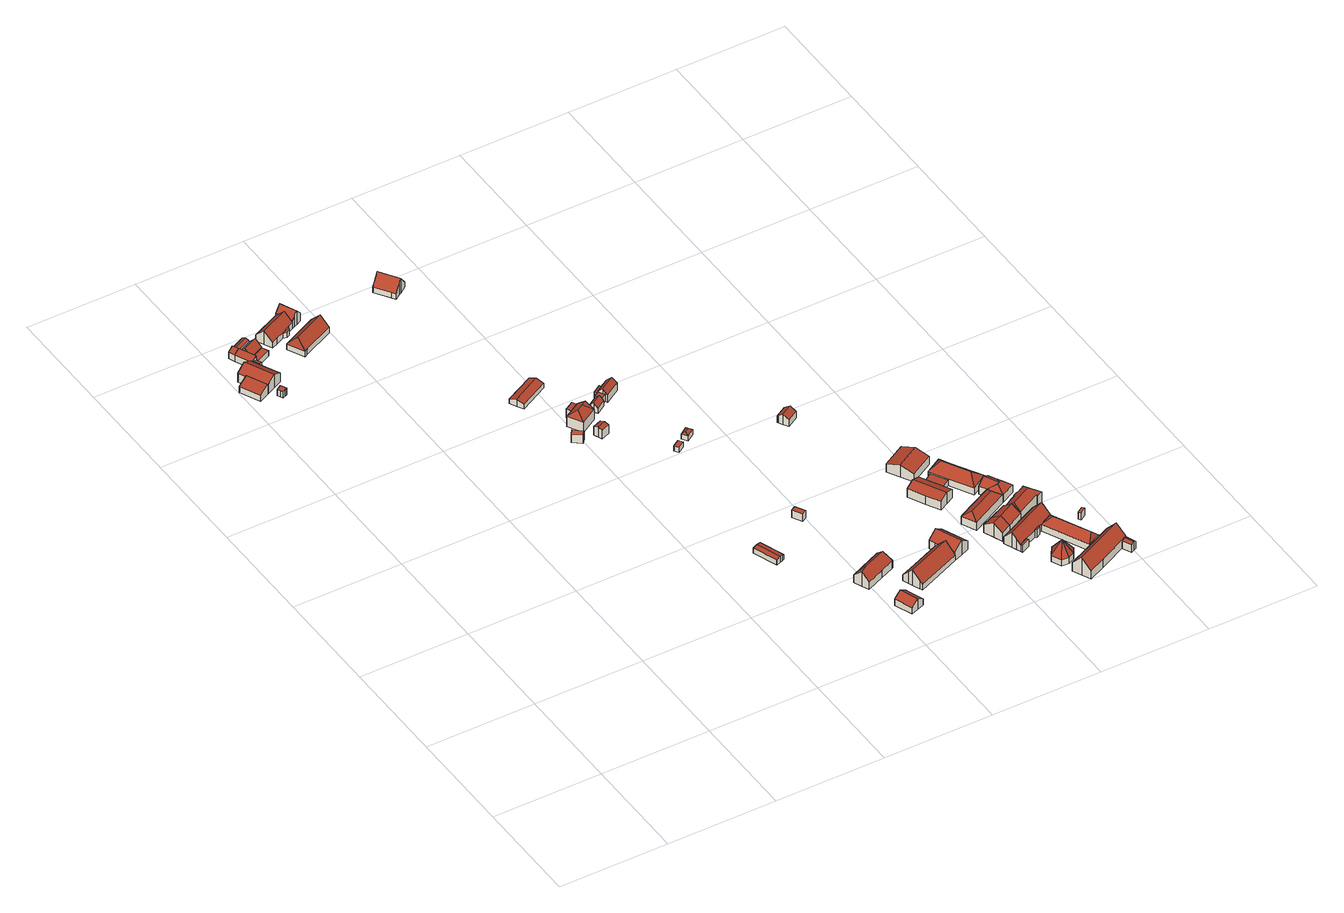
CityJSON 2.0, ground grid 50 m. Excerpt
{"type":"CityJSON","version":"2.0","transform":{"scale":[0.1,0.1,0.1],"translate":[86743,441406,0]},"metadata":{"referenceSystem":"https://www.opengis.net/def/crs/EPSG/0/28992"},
"CityObjects":{
"building1":{"type":"Building","attributes":{"TerrainHeight":-2.79,"bron_geo":"Lidar 15-30 punten - nov. 2008","bron_tex":"UltraCAM-X 10cm juni 2008","status":"1","voll_tex":"complete"},"geometry":[{"type":"MultiSurface","lod":"2","boundaries":[[[0,1,2,3,4,5,6]],[[7,8,9,10]],[[6,11,7,0]],[[5,8,11,6]],[[4,9,8,5]],[[3,12,9,4]],[[2,10,12,3]],[[1,13,10,2]],[[0,7,13,1]]],"semantics":{"surfaces":[{"type":"RoofSurface"},{"type":"GroundSurface"},{"type":"WallSurface"}],"values":[0,1,2,2,2,2,2,2,2]}}]},
"building2":{"type":"Building","attributes":{"TerrainHeight":-2.82,"bron_geo":"Lidar 15-30 punten - nov. 2008","bron_tex":"UltraCAM-X 10cm juni 2008","status":"1","voll_tex":"complete"},"geometry":[{"type":"MultiSurface","lod":"2","boundaries":[[[14,15,16,17,18]],[[15,19,20,21,16]],[[22,23,24,25]],[[26,27,28,29]],[[30,31,27,26]],[[32,33,34,35]],[[36,37,38,39,32]],[[40,41,42,43]],[[43,42,44,45,46]],[[47,48,49,50,51,52]],[[50,53,54,55,56,51]],[[57,58,59,60,61]],[[62,63,64,65,66,67,68,69,70,71,72,73,74,75]],[[17,68,67,18]],[[14,74,76,15]],[[19,73,72,20]],[[15,76,73,19]],[[24,64,63,25]],[[23,48,47,24]],[[22,62,77,23]],[[25,63,62,22]],[[28,70,78,29]],[[27,79,70,28]],[[29,78,80,26]],[[31,81,79,27]],[[30,46,45,31]],[[26,80,82,30]],[[34,78,69,35]],[[33,82,78,34]],[[35,69,83,32]],[[39,33,84]],[[85,46,39]],[[38,40,86]],[[37,57,61,38]],[[87,16,21,37]],[[36,17,16,87]],[[32,83,68,36]],[[41,88,89,42]],[[40,61,60,41]],[[43,90,86]],[[44,91,81,45]],[[42,89,91,44]],[[85,90,43]],[[51,92,65,52]],[[49,93,94,50]],[[48,77,93,49]],[[52,65,64,47]],[[56,66,92,51]],[[55,67,66,56]],[[54,14,18,55]],[[53,75,74,54]],[[50,94,75,53]],[[59,71,88,60]],[[58,72,71,59]],[[57,21,20,58]]],"semantics":{"surfaces":[{"type":"RoofSurface"},{"type":"GroundSurface"},{"type":"WallSurface"}],"values":[0,0,0,0,0,0,0,0,0,0,0,0,1,2,2,2,2,2,2,2,2,2,2,2,2,2,2,2,2,2,2,2,2,2,2,2,2,2,2,2,2,2,2,2,2,2,2,2,2,2,2,2,2,2,2]}}]},
"building3":{"type":"Building","attributes":{"TerrainHeight":-2.47,"bron_geo":"Lidar 15-30 punten - nov. 2008","bron_tex":"UltraCAM-X 10cm juni 2008","status":"1","voll_tex":"complete"},"geometry":[{"type":"MultiSurface","lod":"2","boundaries":[[[95,96,97,98,99,100]],[[98,97,101,102]],[[103,104,105,106,107,108,109]],[[109,108,110,111]],[[112,113,114,115]],[[116,117,118,119,120,121,122,123,124]],[[99,125,126,100]],[[98,127,125,99]],[[96,128,129,97]],[[95,130,128,96]],[[100,110,131]],[[132,107,95]],[[102,118,127,98]],[[101,119,118,102]],[[97,129,119,101]],[[132,133,108]],[[106,120,130,107]],[[105,115,114,106]],[[104,124,123,105]],[[103,116,124,104]],[[109,134,116,103]],[[110,126,117,111]],[[108,133,131]],[[111,117,134,109]],[[113,121,120,114]],[[112,122,121,113]],[[115,123,122,112]]],"semantics":{"surfaces":[{"type":"RoofSurface"},{"type":"GroundSurface"},{"type":"WallSurface"}],"values":[0,0,0,0,0,1,2,2,2,2,2,2,2,2,2,2,2,2,2,2,2,2,2,2,2,2,2]}}]},
"building4":{"type":"Building","attributes":{"TerrainHeight":-2.84,"bron_geo":"Lidar 15-30 punten - nov. 2008","bron_tex":"UltraCAM-X 10cm juni 2008","status":"1","voll_tex":"complete"},"geometry":[{"type":"MultiSurface","lod":"2","boundaries":[[[135,136,137,138]],[[139,140,141,136,135]],[[139,135,138]],[[142,143,144,145,146]],[[137,143,142,138]],[[136,147,143,137]],[[141,144,147,136]],[[140,145,144,141]],[[139,146,145,140]],[[138,142,146,139]]],"semantics":{"surfaces":[{"type":"RoofSurface"},{"type":"GroundSurface"},{"type":"WallSurface"}],"values":[0,0,0,1,2,2,2,2,2,2]}}]},
"building5":{"type":"Building","attributes":{"TerrainHeight":-2.81,"bron_geo":"Lidar 15-30 punten - nov. 2008","bron_tex":"UltraCAM-X 10cm juni 2008","status":"1","voll_tex":"complete"},"geometry":[{"type":"MultiSurface","lod":"2","boundaries":[[[148,149,150,151,152]],[[152,151,153,154,155,156]],[[157,158,159,160,161,162,163]],[[152,164,162,148]],[[150,160,165,151]],[[149,161,160,150]],[[148,162,161,149]],[[156,163,164,152]],[[155,157,163,156]],[[154,158,157,155]],[[153,159,158,154]],[[151,165,159,153]]],"semantics":{"surfaces":[{"type":"RoofSurface"},{"type":"GroundSurface"},{"type":"WallSurface"}],"values":[0,0,1,2,2,2,2,2,2,2,2,2]}}]},
"building6":{"type":"Building","attributes":{"TerrainHeight":-2.75,"bron_geo":"Lidar 15-30 punten - nov. 2008","bron_tex":"UltraCAM-X 10cm juni 2008","status":"1","voll_tex":"complete"},"geometry":[{"type":"MultiSurface","lod":"2","boundaries":[[[166,167,168,169]],[[170,166,169,171]],[[172,173,174,175]],[[168,175,176,169]],[[167,172,175,168]],[[166,177,172,167]],[[169,176,174,171]],[[170,173,177,166]],[[171,174,173,170]]],"semantics":{"surfaces":[{"type":"RoofSurface"},{"type":"GroundSurface"},{"type":"WallSurface"}],"values":[0,0,1,2,2,2,2,2,2]}}]},
"building7":{"type":"Building","attributes":{"TerrainHeight":-2.57,"bron_geo":"Lidar 15-30 punten - nov. 2008","bron_tex":"UltraCAM-X 10cm juni 2008","status":"1","voll_tex":"complete"},"geometry":[{"type":"MultiSurface","lod":"2","boundaries":[[[178,179,180,181]],[[182,183,179,178]],[[184,185,186,187]],[[180,186,185,181]],[[179,188,186,180]],[[181,185,189,178]],[[183,187,188,179]],[[182,184,187,183]],[[178,189,184,182]]],"semantics":{"surfaces":[{"type":"RoofSurface"},{"type":"GroundSurface"},{"type":"WallSurface"}],"values":[0,0,1,2,2,2,2,2,2]}}]},
"building8":{"type":"Building","attributes":{"TerrainHeight":-0.95,"bron_geo":"Lidar 15-30 punten - nov. 2008","bron_tex":"UltraCAM-X 10cm juni 2008","status":"1","voll_tex":"complete"},"geometry":[{"type":"MultiSurface","lod":"2","boundaries":[[[190,191,192,193,194,195,196]],[[197,191,190,198]],[[197,192,191]],[[198,190,196]],[[199,200,201,202,203,204,205]],[[206,207,208,209,210,211,212,213,214,215,216]],[[195,208,207,196]],[[194,201,200,195]],[[193,217,214,194]],[[192,215,217,193]],[[198,206,216,197]],[[197,216,215,192]],[[196,207,206,198]],[[204,211,210,205]],[[203,212,211,204]],[[202,213,212,203]],[[201,214,213,202]],[[199,209,208,200]],[[205,210,209,199]]],"semantics":{"surfaces":[{"type":"RoofSurface"},{"type":"GroundSurface"},{"type":"WallSurface"}],"values":[0,0,0,0,0,1,2,2,2,2,2,2,2,2,2,2,2,2,2]}}]},
"building9":{"type":"Building","attributes":{"TerrainHeight":-2.85,"bron_geo":"Lidar 15-30 punten - nov. 2008","bron_tex":"UltraCAM-X 10cm juni 2008","status":"1","voll_tex":"complete"},"geometry":[{"type":"MultiSurface","lod":"2","boundaries":[[[218,219,220,221]],[[222,223,219,218]],[[224,225,226,227]],[[220,225,224,221]],[[219,228,225,220]],[[221,224,229,218]],[[223,226,228,219]],[[222,227,226,223]],[[218,229,227,222]]],"semantics":{"surfaces":[{"type":"RoofSurface"},{"type":"GroundSurface"},{"type":"WallSurface"}],"values":[0,0,1,2,2,2,2,2,2]}}]},
"building10":{"type":"Building","attributes":{"TerrainHeight":-1.65,"bron_geo":"Lidar 15-30 punten - nov. 2008","bron_tex":"UltraCAM-X 10cm juni 2008","status":"1","voll_tex":"complete"},"geometry":[{"type":"MultiSurface","lod":"2","boundaries":[[[230,231,232,233,234]],[[232,231,235,236,237]],[[238,239,240,241,242,243]],[[233,238,243,234]],[[232,244,238,233]],[[230,242,245,231]],[[234,243,242,230]],[[237,239,244,232]],[[236,240,239,237]],[[235,241,240,236]],[[231,245,241,235]]],"semantics":{"surfaces":[{"type":"RoofSurface"},{"type":"GroundSurface"},{"type":"WallSurface"}],"values":[0,0,1,2,2,2,2,2,2,2,2]}}]},
"building11":{"type":"Building","attributes":{"TerrainHeight":-1.61,"bron_geo":"Lidar 15-30 punten - nov. 2008","bron_tex":"UltraCAM-X 10cm juni 2008","status":"1","voll_tex":"complete"},"geometry":[{"type":"MultiSurface","lod":"2","boundaries":[[[246,247,248,249,250,251,252,253]],[[252,251,254,255]],[[251,250,254]],[[253,252,255]],[[256,257,258,259,260,261,262,263]],[[249,259,258,250]],[[248,260,259,249]],[[247,261,260,248]],[[246,262,261,247]],[[253,263,262,246]],[[254,257,256,255]],[[250,258,257,254]],[[255,256,263,253]]],"semantics":{"surfaces":[{"type":"RoofSurface"},{"type":"GroundSurface"},{"type":"WallSurface"}],"values":[0,0,0,0,1,2,2,2,2,2,2,2,2]}}]},
"building12":{"type":"Building","attributes":{"TerrainHeight":0.03,"bron_geo":"Lidar 15-30 punten - nov. 2008","bron_tex":"UltraCAM-X 10cm juni 2008","status":"1","voll_tex":"complete"},"geometry":[{"type":"MultiSurface","lod":"2","boundaries":[[[264,265,266,267,268,269,270]],[[268,267,271,272,273]],[[274,275,276,277]],[[269,278,276,270]],[[268,279,278,269]],[[266,280,281,267]],[[265,275,280,266]],[[264,282,275,265]],[[270,276,282,264]],[[273,277,279,268]],[[272,283,277,273]],[[271,274,283,272]],[[267,281,274,271]]],"semantics":{"surfaces":[{"type":"RoofSurface"},{"type":"GroundSurface"},{"type":"WallSurface"}],"values":[0,0,1,2,2,2,2,2,2,2,2,2,2]}}]},
"building13":{"type":"Building","attributes":{"TerrainHeight":-2.35,"bron_geo":"Lidar 15-30 punten - nov. 2008","bron_tex":"UltraCAM-X 10cm juni 2008","status":"1","voll_tex":"complete"},"geometry":[{"type":"MultiSurface","lod":"2","boundaries":[[[284,285,286,287,288]],[[289,290,291,292,293]],[[288,291,290,284]],[[287,292,291,288]],[[286,293,292,287]],[[285,289,293,286]],[[284,290,289,285]]],"semantics":{"surfaces":[{"type":"RoofSurface"},{"type":"GroundSurface"},{"type":"WallSurface"}],"values":[0,1,2,2,2,2,2]}}]},
"building14":{"type":"Building","attributes":{"TerrainHeight":-2.34,"bron_geo":"Lidar 15-30 punten - nov. 2008","bron_tex":"UltraCAM-X 10cm juni 2008","status":"1","voll_tex":"complete"},"geometry":[{"type":"MultiSurface","lod":"2","boundaries":[[[294,295,296,297]],[[298,299,300,301]],[[296,299,298,297]],[[295,300,299,296]],[[294,301,300,295]],[[297,298,301,294]]],"semantics":{"surfaces":[{"type":"RoofSurface"},{"type":"GroundSurface"},{"type":"WallSurface"}],"values":[0,1,2,2,2,2]}}]},
"building15":{"type":"Building","attributes":{"TerrainHeight":-0.3,"bron_geo":"Lidar 15-30 punten - nov. 2008","bron_tex":"UltraCAM-X 10cm juni 2008","status":"1","voll_tex":"complete"},"geometry":[{"type":"MultiSurface","lod":"2","boundaries":[[[302,303,304,305]],[[306,307,308,309]],[[310,311,312,313,314]],[[315,316,317,311,310]],[[318,319,320,321,322]],[[323,324,325,321,320]],[[326,327,328,329,330,331,332,333,334,335,336,337,338]],[[304,326,338,305]],[[303,327,326,304]],[[305,338,337,302]],[[309,337,339,306]],[[308,331,337,309]],[[307,332,331,308]],[[306,339,332,307]],[[313,303,302,314]],[[312,328,327,313]],[[311,340,328,312]],[[314,337,341,310]],[[317,329,340,311]],[[316,330,329,317]],[[315,331,330,316]],[[310,341,331,315]],[[318,336,335,319]],[[322,339,336,318]],[[321,342,339,322]],[[319,335,343,320]],[[325,332,342,321]],[[324,333,332,325]],[[323,334,333,324]],[[320,343,334,323]]],"semantics":{"surfaces":[{"type":"RoofSurface"},{"type":"GroundSurface"},{"type":"WallSurface"}],"values":[0,0,0,0,0,0,1,2,2,2,2,2,2,2,2,2,2,2,2,2,2,2,2,2,2,2,2,2,2,2]}}]},
"building16":{"type":"Building","attributes":{"TerrainHeight":-2.33,"bron_geo":"Lidar 15-30 punten - nov. 2008","bron_tex":"UltraCAM-X 10cm juni 2008","status":"1","voll_tex":"complete"},"geometry":[{"type":"MultiSurface","lod":"2","boundaries":[[[344,345,346,347,348]],[[349,350,351,345,344]],[[345,351,346]],[[352,349,344,348]],[[353,354,355,356,357]],[[347,358,355,348]],[[346,356,358,347]],[[350,353,357,351]],[[349,354,353,350]],[[351,357,356,346]],[[352,359,354,349]],[[348,355,359,352]]],"semantics":{"surfaces":[{"type":"RoofSurface"},{"type":"GroundSurface"},{"type":"WallSurface"}],"values":[0,0,0,0,1,2,2,2,2,2,2,2]}}]},
"building17":{"type":"Building","attributes":{"TerrainHeight":-0.93,"bron_geo":"Lidar 15-30 punten - nov. 2008","bron_tex":"UltraCAM-X 10cm juni 2008","status":"1","voll_tex":"complete"},"geometry":[{"type":"MultiSurface","lod":"2","boundaries":[[[360,361,362,363,364]],[[365,364,363,366,367,368]],[[369,370,371,372,373,374,375]],[[376,377,378,363]],[[361,370,369,362]],[[360,371,370,361]],[[364,379,371,360]],[[367,374,373,368]],[[366,375,374,367]],[[363,380,381]],[[365,372,379,364]],[[368,373,372,365]]],"semantics":{"surfaces":[{"type":"RoofSurface"},{"type":"GroundSurface"},{"type":"WallSurface"}],"values":[0,0,1,2,2,2,2,2,2,2,2,2]}}]},
"building18":{"type":"Building","attributes":{"TerrainHeight":-0.86,"bron_geo":"Lidar 15-30 punten - nov. 2008","bron_tex":"UltraCAM-X 10cm juni 2008","status":"1","voll_tex":"complete"},"geometry":[{"type":"MultiSurface","lod":"2","boundaries":[[[382,383,384,385,386]],[[384,387,388,385]],[[389,369,375,390,391]],[[385,392,390,386]],[[383,369,393,384]],[[382,366,381]],[[376,362,383]],[[386,390,375,382]],[[388,391,392,385]],[[387,389,391,388]],[[384,393,389,387]],[[394,380,378]],[[378,380,381]]],"semantics":{"surfaces":[{"type":"RoofSurface"},{"type":"GroundSurface"},{"type":"WallSurface"}],"values":[0,0,1,2,2,2,2,2,2,2,2,2,2]}}]},
"building19":{"type":"Building","attributes":{"TerrainHeight":0.12,"bron_geo":"Lidar 15-30 punten - nov. 2008","bron_tex":"UltraCAM-X 10cm juni 2008","status":"1","voll_tex":"complete"},"geometry":[{"type":"MultiSurface","lod":"2","boundaries":[[[395,396,397,398,399,400]],[[401,402,397,396]],[[403,404,405,406,407,408]],[[399,404,403,400]],[[398,405,404,399]],[[397,409,405,398]],[[395,408,410,396]],[[400,403,408,395]],[[402,406,409,397]],[[401,407,406,402]],[[396,410,407,401]]],"semantics":{"surfaces":[{"type":"RoofSurface"},{"type":"GroundSurface"},{"type":"WallSurface"}],"values":[0,0,1,2,2,2,2,2,2,2,2]}}]},
"building20":{"type":"Building","attributes":{"TerrainHeight":-0.24,"bron_geo":"Lidar 15-30 punten - nov. 2008","bron_tex":"UltraCAM-X 10cm juni 2008","status":"1","voll_tex":"complete"},"geometry":[{"type":"MultiSurface","lod":"2","boundaries":[[[411,412,413,414,415]],[[415,414,416,417,418,419,420]],[[421,422,423,424,425,426,427,428]],[[415,426,425,411]],[[413,423,429,414]],[[412,424,423,413]],[[411,425,424,412]],[[420,426,415]],[[419,427,426,420]],[[418,428,427,419]],[[417,421,428,418]],[[416,422,421,417]],[[414,429,422,416]]],"semantics":{"surfaces":[{"type":"RoofSurface"},{"type":"GroundSurface"},{"type":"WallSurface"}],"values":[0,0,1,2,2,2,2,2,2,2,2,2,2]}}]},
"building21":{"type":"Building","attributes":{"TerrainHeight":-1.2,"bron_geo":"Lidar 15-30 punten - nov. 2008","bron_tex":"UltraCAM-X 10cm juni 2008","status":"1","voll_tex":"complete"},"geometry":[{"type":"MultiSurface","lod":"2","boundaries":[[[430,431,432,433]],[[434,435,431,430]],[[436,437,438,439]],[[432,436,439,433]],[[433,439,440,430]],[[434,438,437,435]],[[430,440,438,434]]],"semantics":{"surfaces":[{"type":"RoofSurface"},{"type":"GroundSurface"},{"type":"WallSurface"}],"values":[0,0,1,2,2,2,2]}}]},
"building22":{"type":"Building","attributes":{"TerrainHeight":-0.4,"bron_geo":"Lidar 15-30 punten - nov. 2008","bron_tex":"UltraCAM-X 10cm juni 2008","status":"1","voll_tex":"complete"},"geometry":[{"type":"MultiSurface","lod":"2","boundaries":[[[441,442,443,444,445]],[[444,443,446,447,448]],[[445,444,448]],[[442,446,443]],[[449,450,451,452,453]],[[441,454,455,442]],[[445,449,453,441]],[[447,451,450,448]],[[446,452,451,447]],[[448,450,449,445]],[[442,455,456,446]]],"semantics":{"surfaces":[{"type":"RoofSurface"},{"type":"GroundSurface"},{"type":"WallSurface"}],"values":[0,0,0,0,1,2,2,2,2,2,2]}}]},
"building23":{"type":"Building","attributes":{"TerrainHeight":-1.19,"bron_geo":"Lidar 15-30 punten - nov. 2008","bron_tex":"UltraCAM-X 10cm juni 2008","status":"1","voll_tex":"complete"},"geometry":[{"type":"MultiSurface","lod":"2","boundaries":[[[457,458,459]],[[457,460,458]],[[457,461,460]],[[457,462,461]],[[457,463,462]],[[457,464,463]],[[457,459,464]],[[465,466,467,468,469,470,471]],[[458,467,466,459]],[[460,468,467,458]],[[461,469,468,460]],[[462,470,469,461]],[[463,471,470,462]],[[464,465,471,463]],[[459,466,465,464]]],"semantics":{"surfaces":[{"type":"RoofSurface"},{"type":"GroundSurface"},{"type":"WallSurface"}],"values":[0,0,0,0,0,0,0,1,2,2,2,2,2,2,2]}}]},
"building24":{"type":"Building","attributes":{"TerrainHeight":-0.02,"bron_geo":"Lidar 15-30 punten - nov. 2008","bron_tex":"UltraCAM-X 10cm juni 2008","status":"1","voll_tex":"complete"},"geometry":[{"type":"MultiSurface","lod":"2","boundaries":[[[472,473,474,475]],[[476,477,473,472]],[[478,479,480,481]],[[474,481,480,475]],[[473,482,481,474]],[[475,480,483,472]],[[477,478,482,473]],[[476,479,478,477]],[[472,483,479,476]]],"semantics":{"surfaces":[{"type":"RoofSurface"},{"type":"GroundSurface"},{"type":"WallSurface"}],"values":[0,0,1,2,2,2,2,2,2]}}]},
"building25":{"type":"Building","attributes":{"TerrainHeight":-1.29,"bron_geo":"Lidar 15-30 punten - nov. 2008","bron_tex":"UltraCAM-X 10cm juni 2008","status":"1","voll_tex":"complete"},"geometry":[{"type":"MultiSurface","lod":"2","boundaries":[[[484,485,486,487,488]],[[489,490,485,484]],[[491,492,493,437,436]],[[487,491,436,488]],[[486,492,491,487]],[[488,432,431,484]],[[489,437,493,490]],[[484,431,435,489]]],"semantics":{"surfaces":[{"type":"RoofSurface"},{"type":"GroundSurface"},{"type":"WallSurface"}],"values":[0,0,1,2,2,2,2,2]}}]},
"building26":{"type":"Building","attributes":{"TerrainHeight":-1.42,"bron_geo":"Lidar 15-30 punten - nov. 2008","bron_tex":"UltraCAM-X 10cm juni 2008","status":"1","voll_tex":"complete"},"geometry":[{"type":"MultiSurface","lod":"2","boundaries":[[[494,495,496,497,498,499,500,501,502]],[[502,501,503,504]],[[505,506,507,508,509]],[[510,511,512,513]],[[514,515,516,517,518]],[[519,514,518,520]],[[515,514,519]],[[518,517,520]],[[521,522,523,524,525,526,527,528,529,530,531,532,533]],[[500,534,535,501]],[[499,520,517,500]],[[498,522,521,499]],[[496,526,525,497]],[[494,536,537,495]],[[502,538,536,494]],[[503,530,529,504]],[[501,535,530,503]],[[504,529,538,502]],[[508,496,495,509]],[[507,527,526,508]],[[506,528,527,507]],[[505,539,528,506]],[[509,537,539,505]],[[512,498,497,513]],[[511,523,522,512]],[[510,524,523,511]],[[513,525,524,510]],[[516,531,534,517]],[[515,532,531,516]],[[520,521,533,519]],[[519,533,532,515]]],"semantics":{"surfaces":[{"type":"RoofSurface"},{"type":"GroundSurface"},{"type":"WallSurface"}],"values":[0,0,0,0,0,0,0,0,1,2,2,2,2,2,2,2,2,2,2,2,2,2,2,2,2,2,2,2,2,2,2]}}]},
"building27":{"type":"Building","attributes":{"TerrainHeight":-0.3,"bron_geo":"Lidar 15-30 punten - nov. 2008","bron_tex":"UltraCAM-X 10cm juni 2008","status":"1","voll_tex":"complete"},"geometry":[{"type":"MultiSurface","lod":"2","boundaries":[[[540,541,542,543,544]],[[545,546,547,540,544,548]],[[544,543,548]],[[541,540,547]],[[549,550,551,552]],[[553,554,555,556,557,558,559,560,561]],[[551,556,555,552]],[[549,554,553,550]],[[552,555,554,549]],[[542,559,558,543]],[[541,560,559,542]],[[546,553,561,547]],[[545,551,550,546]],[[548,557,556,545]],[[543,558,557,548]],[[547,561,560,541]]],"semantics":{"surfaces":[{"type":"RoofSurface"},{"type":"GroundSurface"},{"type":"WallSurface"}],"values":[0,0,0,0,0,1,2,2,2,2,2,2,2,2,2,2]}}]},
"building28":{"type":"Building","attributes":{"TerrainHeight":-1.35,"bron_geo":"Lidar 15-30 punten - nov. 2008","bron_tex":"UltraCAM-X 10cm juni 2008","status":"1","voll_tex":"complete"},"geometry":[{"type":"MultiSurface","lod":"2","boundaries":[[[562,563,564,565,566,567]],[[568,569,570,571,563,562]],[[572,573,574,575,576,577,578]],[[566,575,574,567]],[[565,576,575,566]],[[564,577,576,565]],[[563,579,577,564]],[[567,574,580,562]],[[571,578,579,563]],[[570,578,571]],[[569,572,578,570]],[[568,573,572,569]],[[562,580,573,568]]],"semantics":{"surfaces":[{"type":"RoofSurface"},{"type":"GroundSurface"},{"type":"WallSurface"}],"values":[0,0,1,2,2,2,2,2,2,2,2,2,2]}}]},
"building29":{"type":"Building","attributes":{"TerrainHeight":-0.28,"bron_geo":"Lidar 15-30 punten - nov. 2008","bron_tex":"UltraCAM-X 10cm juni 2008","status":"1","voll_tex":"complete"},"geometry":[{"type":"MultiSurface","lod":"2","boundaries":[[[454,581,455]],[[455,581,456]],[[582,583,584,585]],[[584,583,586,446]],[[585,584,446]],[[582,586,583]],[[587,588,589,590,591,592]],[[593,594,587,592,595]],[[596,597,598,453,452]],[[454,453,599,581]],[[585,599,598,582]],[[600,601,581,585]],[[582,598,602,603]],[[591,597,604,592]],[[590,605,597,591]],[[589,606,605,590]],[[588,602,606,589]],[[607,603,588]],[[592,604,596,595]],[[594,600,608]],[[593,456,601,594]],[[595,596,452,593]]],"semantics":{"surfaces":[{"type":"RoofSurface"},{"type":"GroundSurface"},{"type":"WallSurface"}],"values":[0,0,0,0,0,0,0,0,1,2,2,2,2,2,2,2,2,2,2,2,2,2]}}]},
"building30":{"type":"Building","attributes":{"TerrainHeight":-1.43,"bron_geo":"Lidar 15-30 punten - nov. 2008","bron_tex":"UltraCAM-X 10cm juni 2008","status":"1","voll_tex":"complete"},"geometry":[{"type":"MultiSurface","lod":"2","boundaries":[[[609,610,611,612,613,614]],[[614,613,615,616,617,618,619,620,621]],[[609,614,621]],[[612,615,613]],[[622,623,624,625,626,627,628,629,630,493,492]],[[631,632,621,633]],[[633,486,485,631]],[[634,632,631]],[[611,629,628,612]],[[610,630,629,611]],[[609,493,630,610]],[[620,622,492,621]],[[619,623,622,620]],[[618,624,623,619]],[[617,625,624,618]],[[616,626,625,617]],[[615,627,626,616]],[[634,635,609]],[[612,628,627,615]]],"semantics":{"surfaces":[{"type":"RoofSurface"},{"type":"GroundSurface"},{"type":"WallSurface"}],"values":[0,0,0,0,1,2,2,2,2,2,2,2,2,2,2,2,2,2,2]}}]},
"building31":{"type":"Building","attributes":{"TerrainHeight":-1.4,"bron_geo":"Lidar 15-30 punten - nov. 2008","bron_tex":"UltraCAM-X 10cm juni 2008","status":"1","voll_tex":"complete"},"geometry":[{"type":"MultiSurface","lod":"2","boundaries":[[[636,637,638,639]],[[637,640,641,638]],[[642,643,644,645]],[[638,646,642,639]],[[636,645,647,637]],[[639,642,645,636]],[[641,643,646,638]],[[640,644,643,641]],[[637,647,644,640]]],"semantics":{"surfaces":[{"type":"RoofSurface"},{"type":"GroundSurface"},{"type":"WallSurface"}],"values":[0,0,1,2,2,2,2,2,2]}}]},
"building32":{"type":"Building","attributes":{"TerrainHeight":-0.75,"bron_geo":"Lidar 15-30 punten - nov. 2008","bron_tex":"UltraCAM-X 10cm juni 2008","status":"1","voll_tex":"complete"},"geometry":[{"type":"MultiSurface","lod":"2","boundaries":[[[648,649,650,651]],[[652,653,654,655]],[[650,653,652,651]],[[649,654,653,650]],[[648,655,654,649]],[[651,652,655,648]]],"semantics":{"surfaces":[{"type":"RoofSurface"},{"type":"GroundSurface"},{"type":"WallSurface"}],"values":[0,1,2,2,2,2]}}]}
},
"vertices":[
[122,2631,31],[129,2617,31],[134,2606,31],[148,2612,33],[156,2616,35],[143,2641,35],[125,2632,31],[122,2631,0],[143,2641,0],[156,2616,0],[134,2606,0],[125,2632,0],[148,2612,0],[129,2617,0],
[129,2793,27],[145,2800,31],[133,2825,31],[124,2821,29],[117,2818,27],[160,2808,27],[154,2823,27],[149,2833,27],[49,2635,31],[94,2657,51],[51,2747,51],[6,2726,31],[108,2921,43],[173,2952,43],[167,2966,36],[101,2934,36],[114,2908,36],[180,2939,36],[89,2896,34],[114,2908,47],[101,2934,47],[77,2923,34],[124,2821,34],[149,2833,48],[140,2851,48],[114,2908,48],[140,2851,30],[206,2882,30],[193,2910,61],[127,2879,61],[190,2917,53],[180,2939,30],[114,2908,30],[51,2747,45],[94,2657,45],[100,2660,49],[136,2676,70],[75,2803,70],[34,2783,45],[176,2696,45],[129,2793,45],[117,2818,45],[115,2822,45],[149,2833,28],[154,2823,28],[219,2854,28],[206,2882,28],[140,2851,28],[49,2635,0],[6,2726,0],[51,2747,0],[34,2783,0],[115,2822,0],[117,2818,0],[124,2821,0],[77,2923,0],[167,2966,0],[219,2854,0],[154,2823,0],[160,2808,0],[129,2793,0],[176,2696,0],[145,2800,0],[94,2657,0],[101,2934,0],[173,2952,0],[108,2921,0],[180,2939,0],[114,2908,0],[89,2896,0],[92,2897,35],[122,2891,48],[133,2867,48],[133,2825,39],[206,2882,0],[193,2910,0],[127,2879,48],[190,2917,0],[75,2803,0],[100,2660,0],[136,2676,0],
[388,2948,42],[403,2955,59],[413,2959,72],[379,3031,72],[360,3022,48],[354,3020,42],[438,2971,42],[404,3043,41],[259,2886,30],[287,2900,30],[322,2916,30],[362,2935,30],[388,2948,30],[371,2984,69],[242,2923,69],[354,3020,30],[225,2959,30],[340,2911,27],[355,2918,27],[362,2935,27],[322,2916,27],[259,2886,0],[225,2959,0],[404,3043,0],[438,2971,0],[362,2935,0],[355,2918,0],[340,2911,0],[322,2916,0],[287,2900,0],[360,3022,0],[354,3020,0],[379,3031,0],[403,2955,0],[413,2959,0],[388,2948,0],[359,3009,42],[383,2958,42],[371,2984,42],[242,2923,0],
[334,2819,74],[478,2887,74],[460,2926,29],[301,2851,29],[338,2773,29],[354,2781,29],[496,2848,29],[301,2851,0],[460,2926,0],[496,2848,0],[354,2781,0],[338,2773,0],[478,2887,0],
[1215,832,26],[1255,721,26],[1257,722,26],[1275,729,29],[1236,840,29],[1291,734,27],[1296,736,26],[1256,847,26],[1251,845,26],[1256,847,0],[1296,736,0],[1291,734,0],[1257,722,0],[1255,721,0],[1215,832,0],[1251,845,0],[1236,840,0],[1275,729,0],
[1004,1761,53],[1012,1771,42],[975,1802,42],[967,1792,53],[996,1752,43],[958,1782,42],[1012,1771,0],[996,1752,0],[958,1782,0],[975,1802,0],[967,1792,0],[1004,1761,0],
[891,2082,36],[1024,2151,36],[1009,2181,23],[875,2112,23],[906,2052,23],[1039,2121,23],[906,2052,0],[875,2112,0],[1009,2181,0],[1039,2121,0],[1024,2151,0],[891,2082,0],
[1037,1856,80],[1065,1872,80],[1089,1889,78],[1081,1903,66],[1071,1920,50],[1034,1898,51],[993,1874,51],[1109,1854,51],[1031,1808,51],[1033,1900,44],[1034,1898,44],[1071,1920,47],[1059,1941,47],[1058,1942,47],[1045,1934,46],[1021,1921,44],[1031,1808,0],[993,1874,0],[1034,1898,0],[1033,1900,0],[1021,1921,0],[1045,1934,0],[1058,1942,0],[1059,1941,0],[1071,1920,0],[1089,1889,0],[1109,1854,0],[1081,1903,0],
[1065,1755,51],[1105,1771,51],[1097,1790,43],[1057,1774,43],[1073,1736,43],[1113,1752,43],[1057,1774,0],[1097,1790,0],[1113,1752,0],[1073,1736,0],[1105,1771,0],[1065,1755,0],
[1553,188,32],[1586,201,54],[1555,283,54],[1540,277,44],[1522,270,32],[1618,213,32],[1594,277,32],[1588,295,32],[1540,277,0],[1588,295,0],[1594,277,0],[1618,213,0],[1553,188,0],[1522,270,0],[1555,283,0],[1586,201,0],
[1487,405,39],[1487,404,37],[1568,439,37],[1632,467,38],[1634,468,38],[1607,497,77],[1508,455,77],[1474,435,73],[1606,538,38],[1457,473,38],[1457,473,0],[1606,538,0],[1634,468,0],[1632,467,0],[1568,439,0],[1487,404,0],[1487,405,0],[1474,435,0],
[818,2902,28],[828,2886,28],[856,2905,68],[862,2908,77],[806,2991,77],[782,2976,43],[772,2969,28],[895,2931,28],[864,2977,28],[839,3014,28],[895,2931,0],[828,2886,0],[772,2969,0],[839,3014,0],[782,2976,0],[806,2991,0],[856,2905,0],[862,2908,0],[818,2902,0],[864,2977,0],
[1275,1526,26],[1288,1506,26],[1319,1526,26],[1318,1528,26],[1306,1546,26],[1288,1506,0],[1275,1526,0],[1306,1546,0],[1318,1528,0],[1319,1526,0],
[1483,895,38],[1503,906,38],[1478,950,38],[1458,938,38],[1458,938,0],[1478,950,0],[1503,906,0],[1483,895,0],
[1186,1952,30],[1225,1978,30],[1216,1990,30],[1177,1965,30],[1162,1937,36],[1179,1910,36],[1203,1925,36],[1186,1952,36],[1197,1934,59],[1265,1977,59],[1253,1996,37],[1225,1978,38],[1186,1952,39],[1203,1925,49],[1209,1915,38],[1278,1958,38],[1161,1936,27],[1119,1909,27],[1130,1893,48],[1173,1920,48],[1162,1937,27],[1141,1876,26],[1183,1903,27],[1179,1910,35],[1216,1990,0],[1225,1978,0],[1253,1996,0],[1278,1958,0],[1209,1915,0],[1203,1925,0],[1179,1910,0],[1183,1903,0],[1141,1876,0],[1119,1909,0],[1161,1936,0],[1186,1952,0],[1177,1965,0],[1162,1937,0],[1265,1977,0],[1197,1934,0],[1173,1920,0],[1130,1893,0],
[1354,1565,36],[1373,1578,36],[1372,1595,27],[1339,1573,27],[1337,1572,27],[1354,1548,27],[1389,1571,27],[1388,1571,27],[1338,1572,27],[1389,1571,0],[1354,1548,0],[1337,1572,0],[1372,1595,0],[1388,1571,0],[1339,1573,0],[1338,1572,0],
[1660,303,41],[1664,291,28],[1868,376,28],[1850,421,79],[1646,337,79],[1639,354,59],[1831,466,28],[1702,413,28],[1628,382,28],[1868,376,0],[1664,291,0],[1660,303,0],[1639,354,0],[1628,382,0],[1702,413,0],[1831,466,0],[1863,390,44],[1863,390,43],[1850,421,78],[1646,337,0],[1850,421,44],[1837,452,44],
[1831,466,44],[1868,376,44],[1907,392,76],[1858,509,76],[1819,493,44],[1946,409,43],[1895,524,44],[1946,409,0],[1819,493,0],[1895,524,0],[1858,509,0],[1907,392,0],[1862,391,44],
[1716,1455,38],[1725,1439,50],[1777,1469,50],[1768,1485,38],[1764,1492,32],[1712,1462,32],[1739,1416,32],[1791,1446,32],[1712,1462,0],[1764,1492,0],[1768,1485,0],[1791,1446,0],[1739,1416,0],[1716,1455,0],[1777,1469,0],[1725,1439,0],
[1909,805,44],[1949,729,44],[1982,668,44],[2020,688,60],[1947,824,60],[2058,708,44],[2026,767,44],[1985,843,44],[1978,840,47],[1947,824,59],[2026,767,0],[2058,708,0],[1982,668,0],[1949,729,0],[1909,805,0],[1947,824,0],[1978,840,0],[1985,843,0],[2020,688,0],
[2072,419,73],[2117,441,73],[2099,482,43],[2053,463,41],[2089,379,44],[2134,402,44],[2099,482,0],[2134,402,0],[2089,379,0],[2053,463,0],[2072,419,0],
[2212,579,39],[2211,580,40],[2172,599,64],[2043,534,64],[2037,490,39],[2177,642,39],[2009,557,39],[2004,555,39],[2037,490,0],[2004,555,0],[2009,557,0],[2177,642,0],[2212,579,0],[2212,579,38],[2211,580,39],[2177,642,38],
[2236,171,94],[2215,215,32],[2186,174,32],[2265,211,32],[2286,166,32],[2270,141,32],[2240,126,32],[2208,129,32],[2208,129,0],[2186,174,0],[2215,215,0],[2265,211,0],[2286,166,0],[2270,141,0],[2240,126,0],
[1950,924,63],[2057,984,63],[2026,1039,42],[1919,980,42],[1981,869,42],[2088,929,42],[2088,929,0],[1981,869,0],[1919,980,0],[2026,1039,0],[2057,984,0],[1950,924,0],
[2117,441,74],[2192,480,74],[2181,505,55],[2177,515,48],[2099,482,44],[2134,402,45],[2210,441,45],[2177,515,0],[2181,505,0],[2210,441,0],
[2109,307,54],[2116,289,34],[2154,308,34],[2207,333,34],[2237,348,34],[2250,354,34],[2312,385,34],[2294,421,78],[2100,328,78],[2275,458,34],[2085,367,32],[2116,288,36],[2120,279,36],[2159,298,36],[2154,308,36],[2116,289,36],[2217,328,38],[2234,337,38],[2237,348,38],[2207,333,38],[2374,177,67],[2411,181,33],[2313,383,33],[2312,385,33],[2296,338,67],[2349,150,33],[2250,354,33],[2250,354,0],[2237,348,0],[2234,337,0],[2217,328,0],[2207,333,0],[2154,308,0],[2159,298,0],[2120,279,0],[2085,367,0],[2275,458,0],[2313,383,0],[2411,181,0],[2349,150,0],[2312,385,0],[2294,421,0],[2109,307,0],[2116,289,0],[2100,328,0],[2116,288,0],
[2161,732,71],[2216,722,35],[2140,857,35],[2115,902,35],[2095,850,71],[2044,852,35],[2084,781,35],[2141,680,36],[2040,859,35],[2052,763,22],[2084,781,28],[2044,852,27],[2014,835,22],[2084,781,0],[2052,763,0],[2014,835,0],[2044,852,0],[2040,859,0],[2115,902,0],[2140,857,0],[2216,722,0],[2141,680,0],
[2246,42,90],[2472,149,90],[2453,189,41],[2323,128,41],[2229,84,41],[2226,82,41],[2265,1,42],[2343,37,41],[2491,109,42],[2491,109,43],[2343,37,0],[2265,1,0],[2226,82,0],[2229,84,0],[2323,128,0],[2453,189,0],[2491,109,0],[2472,149,0],[2246,42,0],
[2213,579,38],[2278,613,39],[2238,632,64],[2217,622,64],[2213,579,39],[2243,675,39],[2225,626,64],[2243,673,40],[2243,674,40],[2243,675,40],[2222,710,41],[2192,693,64],[2177,642,40],[2178,639,40],[2158,674,39],[2158,674,0],[2222,710,0],[2278,613,0],[2213,579,0],[2178,639,39],[2178,639,38],[2243,673,0],[2243,673,39],[2192,693,0],[2243,675,0],[2243,674,0],[2242,670,41],[2187,637,45],
[2210,441,53],[2318,496,53],[2319,491,50],[2345,504,50],[2297,526,78],[2202,478,78],[2302,572,52],[2269,554,52],[2261,556,48],[2241,546,48],[2239,537,53],[2218,526,54],[2181,505,54],[2218,526,0],[2239,537,0],[2241,546,0],[2261,556,0],[2269,554,0],[2302,572,0],[2345,504,0],[2319,491,0],[2318,496,0],[2192,480,76],[2192,480,54],[2181,505,56],[2205,450,53],[2210,441,46],
[2485,56,37],[2498,62,46],[2480,102,46],[2467,96,37],[2511,68,37],[2494,108,37],[2467,96,0],[2494,108,0],[2511,68,0],[2485,56,0],[2480,102,0],[2498,62,0],
[2419,327,38],[2445,344,38],[2438,355,38],[2412,339,38],[2412,339,0],[2438,355,0],[2445,344,0],[2419,327,0]
]}
